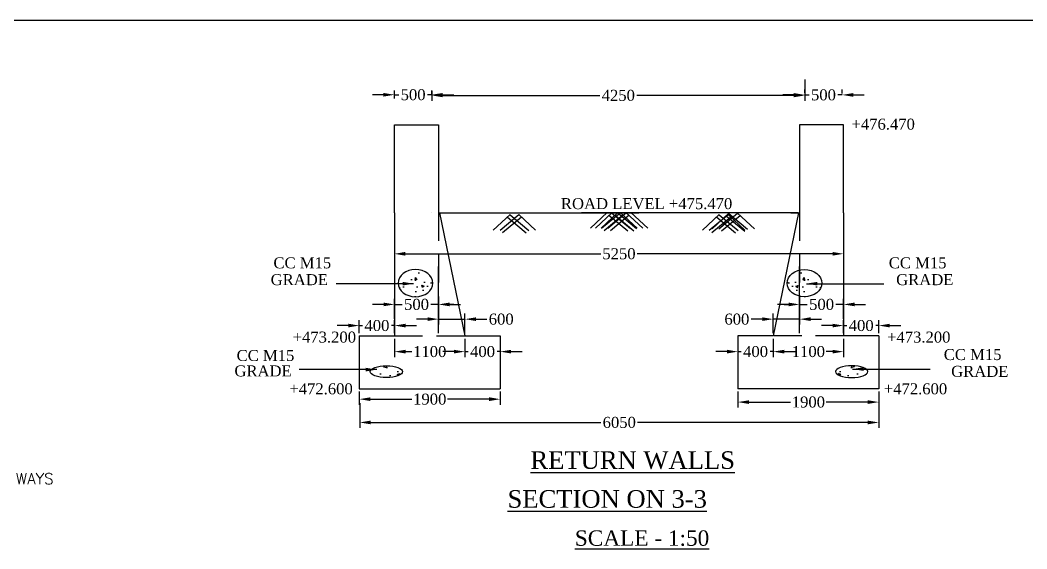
# Model space of a CAD drawing. Header units: millimetres. Extents: x -1426 to 1182, y 579 to 1915.
# Drawn here: x -973.4 to -744.6, y 1048.9 to 1169 of the extents above; entities that cross this region are included whole.
import ezdxf

# ---------------------------------------------------------------- set-up
doc = ezdxf.new("R2010")
doc.units = ezdxf.units.MM
doc.linetypes.add('HIDDEN', pattern=[9.525, 6.35, -3.175])
doc.styles.get("Standard").update_dxf_attribs({"font": 'times.ttf'})
doc.styles.add('TIMES NEW ROMAN', font='times.ttf')
doc.dimstyles.new('ISO-25', dxfattribs={"dimtxt": 2.5, "dimasz": 2.5, "dimexe": 1.25, "dimexo": 0.625, "dimtad": 0, "dimtih": 1, "dimtoh": 1, "dimlfac": 100, "dimtxsty": 'TIMES NEW ROMAN', "dimcen": 2.5, "dimadec": 0, "dimazin": 0, "dimtfac": 1, "dimtmove": 0, "dimatfit": 3, "dimfxl": 1, "dimarcsym": 0})

# ---------------------------------------------------------------- blocks, each defined once
blk = doc.blocks.new('*D21')
at = {"color": 0, "linetype": 'ByBlock', "lineweight": -2, "transparency": 16777216}
for p, q in [((-888.35, 1116.22), (-888.35, 1114.7)), ((-885.85, 1115.95), (-841.47, 1115.95)), ((-788.78, 1115.95), (-833.15, 1115.95)), ((-786.28, 1116.22), (-786.28, 1114.7))]:
    blk.add_line(p, q, dxfattribs=at)
at = {"color": 0, "linetype": 'ByBlock', "transparency": 16777216}
for points in [[(-885.85, 1116.37), (-885.85, 1115.53), (-888.35, 1115.95)], [(-788.78, 1116.37), (-788.78, 1115.53), (-786.28, 1115.95)]]:
    blk.add_solid(points, dxfattribs=at)
at = {"layer": 'Defpoints', "color": 0, "linetype": 'ByBlock', "transparency": 16777216}
for p in [(-888.35, 1116.85), (-786.28, 1116.85), (-888.35, 1115.95)]:
    blk.add_point(p, dxfattribs=at)
at = {"color": 0, "linetype": 'ByBlock', "transparency": 16777216, "insert": (-837.31, 1115.95), "char_height": 2.5, "attachment_point": 5}
blk.add_mtext('5250', dxfattribs=at)
blk = doc.blocks.new('*D22')
at = {"color": 0, "linetype": 'ByBlock', "lineweight": -2, "transparency": 16777216}
for p, q in [((-896.22, 1081.98), (-896.22, 1076.38)), ((-778.27, 1081.62), (-778.27, 1076.38)), ((-893.72, 1077.63), (-841.41, 1077.63)), ((-780.77, 1077.63), (-833.07, 1077.63))]:
    blk.add_line(p, q, dxfattribs=at)
at = {"color": 0, "linetype": 'ByBlock', "transparency": 16777216}
for points in [[(-893.72, 1078.05), (-893.72, 1077.21), (-896.22, 1077.63)], [(-780.77, 1078.05), (-780.77, 1077.21), (-778.27, 1077.63)]]:
    blk.add_solid(points, dxfattribs=at)
at = {"layer": 'Defpoints', "color": 0, "linetype": 'ByBlock', "transparency": 16777216}
for p in [(-896.22, 1082.61), (-778.27, 1082.25), (-896.22, 1077.63)]:
    blk.add_point(p, dxfattribs=at)
at = {"color": 0, "linetype": 'ByBlock', "transparency": 16777216, "insert": (-837.24, 1077.63), "char_height": 2.5, "attachment_point": 5}
blk.add_mtext('6050', dxfattribs=at)
blk = doc.blocks.new('*D23')
at = {"color": 0, "linetype": 'ByBlock', "lineweight": -2, "transparency": 16777216}
for p, q in [((-795.08, 1155.58), (-795.08, 1150.69)), ((-879.84, 1152.98), (-879.84, 1150.69)), ((-877.34, 1151.94), (-841.68, 1151.94)), ((-797.58, 1151.94), (-833.24, 1151.94))]:
    blk.add_line(p, q, dxfattribs=at)
at = {"color": 0, "linetype": 'ByBlock', "transparency": 16777216}
for points in [[(-877.34, 1152.35), (-877.34, 1151.52), (-879.84, 1151.94)], [(-797.58, 1152.35), (-797.58, 1151.52), (-795.08, 1151.94)]]:
    blk.add_solid(points, dxfattribs=at)
at = {"layer": 'Defpoints', "color": 0, "linetype": 'ByBlock', "transparency": 16777216}
for p in [(-795.08, 1156.2), (-879.84, 1153.61), (-879.84, 1151.94)]:
    blk.add_point(p, dxfattribs=at)
at = {"color": 0, "linetype": 'ByBlock', "transparency": 16777216, "insert": (-837.46, 1151.94), "char_height": 2.5, "attachment_point": 5}
blk.add_mtext('4250', dxfattribs=at)
blk = doc.blocks.new('*D24')
at = {"color": 0, "linetype": 'ByBlock', "lineweight": -2, "transparency": 16777216}
for p, q in [((-888.33, 1151.21), (-888.33, 1153.09)), ((-879.84, 1152), (-879.84, 1153.09)), ((-890.83, 1152.09), (-893.33, 1152.09)), ((-888.33, 1152.09), (-887.33, 1152.09)), ((-879.84, 1152.09), (-880.85, 1152.09)), ((-877.34, 1152.09), (-874.84, 1152.09))]:
    blk.add_line(p, q, dxfattribs=at)
at = {"color": 0, "linetype": 'ByBlock', "transparency": 16777216}
for points in [[(-890.83, 1152.5), (-890.83, 1151.67), (-888.33, 1152.09)], [(-877.34, 1152.5), (-877.34, 1151.67), (-879.84, 1152.09)]]:
    blk.add_solid(points, dxfattribs=at)
at = {"layer": 'Defpoints', "color": 0, "linetype": 'ByBlock', "transparency": 16777216}
for p in [(-888.33, 1152.09), (-888.33, 1150.96), (-879.84, 1151.75)]:
    blk.add_point(p, dxfattribs=at)
at = {"color": 0, "linetype": 'ByBlock', "transparency": 16777216, "insert": (-884.09, 1152.09), "char_height": 2.5, "attachment_point": 5}
blk.add_mtext('500', dxfattribs=at)
blk = doc.blocks.new('*D25')
at = {"color": 0, "linetype": 'ByBlock', "lineweight": -2, "transparency": 16777216}
for p, q in [((-795.08, 1152.51), (-795.08, 1153.3)), ((-786.59, 1152.34), (-786.59, 1153.3)), ((-797.58, 1152.05), (-800.08, 1152.05)), ((-795.08, 1152.05), (-794.08, 1152.05)), ((-786.59, 1152.05), (-787.6, 1152.05)), ((-784.09, 1152.05), (-781.59, 1152.05))]:
    blk.add_line(p, q, dxfattribs=at)
at = {"color": 0, "linetype": 'ByBlock', "transparency": 16777216}
for points in [[(-797.58, 1152.47), (-797.58, 1151.64), (-795.08, 1152.05)], [(-784.09, 1152.47), (-784.09, 1151.64), (-786.59, 1152.05)]]:
    blk.add_solid(points, dxfattribs=at)
at = {"layer": 'Defpoints', "color": 0, "linetype": 'ByBlock', "transparency": 16777216}
for p in [(-795.08, 1152.05), (-795.08, 1151.88), (-786.59, 1151.71)]:
    blk.add_point(p, dxfattribs=at)
at = {"color": 0, "linetype": 'ByBlock', "transparency": 16777216, "insert": (-790.84, 1152.05), "char_height": 2.5, "attachment_point": 5}
blk.add_mtext('500', dxfattribs=at)
blk = doc.blocks.new('*D55')
at = {"color": 0, "lineweight": -2, "transparency": 16777216}
for p, q in [((-888.31, 1101.18), (-888.31, 1105.7)), ((-878.31, 1101.18), (-878.31, 1105.7)), ((-890.81, 1104.45), (-893.31, 1104.45)), ((-888.31, 1104.45), (-886.55, 1104.45)), ((-878.31, 1104.45), (-880.07, 1104.45)), ((-875.81, 1104.45), (-873.31, 1104.45))]:
    blk.add_line(p, q, dxfattribs=at)
at = {"color": 0, "transparency": 16777216}
for points in [[(-890.81, 1104.87), (-890.81, 1104.03), (-888.31, 1104.45)], [(-875.81, 1104.87), (-875.81, 1104.03), (-878.31, 1104.45)]]:
    blk.add_solid(points, dxfattribs=at)
at = {"layer": 'Defpoints', "color": 0, "transparency": 16777216}
for p in [(-878.31, 1104.45), (-888.31, 1100.56), (-878.31, 1100.56)]:
    blk.add_point(p, dxfattribs=at)
at = {"color": 0, "transparency": 16777216, "insert": (-883.31, 1104.45), "char_height": 2.5, "attachment_point": 5}
blk.add_mtext('500', dxfattribs=at)
blk = doc.blocks.new('*D57')
at = {"color": 0, "lineweight": -2, "transparency": 16777216}
for p, q in [((-896.31, 1097.91), (-896.31, 1100.89)), ((-888.31, 1097.91), (-888.31, 1100.89)), ((-898.81, 1099.64), (-901.31, 1099.64)), ((-896.31, 1099.64), (-895.61, 1099.64)), ((-888.31, 1099.64), (-889.02, 1099.64)), ((-885.81, 1099.64), (-883.31, 1099.64))]:
    blk.add_line(p, q, dxfattribs=at)
at = {"color": 0, "transparency": 16777216}
for points in [[(-898.81, 1100.06), (-898.81, 1099.23), (-896.31, 1099.64)], [(-885.81, 1100.06), (-885.81, 1099.23), (-888.31, 1099.64)]]:
    blk.add_solid(points, dxfattribs=at)
at = {"layer": 'Defpoints', "color": 0, "transparency": 16777216}
for p in [(-888.31, 1099.64), (-896.31, 1097.28), (-888.31, 1097.28)]:
    blk.add_point(p, dxfattribs=at)
at = {"color": 0, "transparency": 16777216, "insert": (-892.31, 1099.64), "char_height": 2.5, "attachment_point": 5}
blk.add_mtext('400', dxfattribs=at)
blk = doc.blocks.new('*D59')
at = {"color": 0, "lineweight": -2, "transparency": 16777216}
for p, q in [((-796.27, 1101.18), (-796.27, 1105.7)), ((-786.27, 1101.18), (-786.27, 1105.7)), ((-798.77, 1104.45), (-801.27, 1104.45)), ((-796.27, 1104.45), (-794.51, 1104.45)), ((-786.27, 1104.45), (-788.03, 1104.45)), ((-783.77, 1104.45), (-781.27, 1104.45))]:
    blk.add_line(p, q, dxfattribs=at)
at = {"color": 0, "transparency": 16777216}
for points in [[(-798.77, 1104.87), (-798.77, 1104.03), (-796.27, 1104.45)], [(-783.77, 1104.87), (-783.77, 1104.03), (-786.27, 1104.45)]]:
    blk.add_solid(points, dxfattribs=at)
at = {"layer": 'Defpoints', "color": 0, "transparency": 16777216}
for p in [(-796.27, 1104.45), (-796.27, 1100.56), (-786.27, 1100.56)]:
    blk.add_point(p, dxfattribs=at)
at = {"color": 0, "transparency": 16777216, "insert": (-791.27, 1104.45), "char_height": 2.5, "attachment_point": 5}
blk.add_mtext('500', dxfattribs=at)
blk = doc.blocks.new('*D58')
at = {"color": 0, "lineweight": -2, "transparency": 16777216}
for p, q in [((-786.27, 1097.91), (-786.27, 1100.89)), ((-778.27, 1097.91), (-778.27, 1100.89)), ((-788.77, 1099.64), (-791.27, 1099.64)), ((-786.27, 1099.64), (-785.57, 1099.64)), ((-778.27, 1099.64), (-778.97, 1099.64)), ((-775.77, 1099.64), (-773.27, 1099.64))]:
    blk.add_line(p, q, dxfattribs=at)
at = {"color": 0, "transparency": 16777216}
for points in [[(-788.77, 1100.06), (-788.77, 1099.23), (-786.27, 1099.64)], [(-775.77, 1100.06), (-775.77, 1099.23), (-778.27, 1099.64)]]:
    blk.add_solid(points, dxfattribs=at)
at = {"layer": 'Defpoints', "color": 0, "transparency": 16777216}
for p in [(-786.27, 1099.64), (-786.27, 1097.28), (-778.27, 1097.28)]:
    blk.add_point(p, dxfattribs=at)
at = {"color": 0, "transparency": 16777216, "insert": (-782.27, 1099.64), "char_height": 2.5, "attachment_point": 5}
blk.add_mtext('400', dxfattribs=at)
blk = doc.blocks.new('*D137')
at = {"color": 0, "lineweight": -2, "transparency": 16777216}
for p, q in [((-888.31, 1096.66), (-888.31, 1092.47)), ((-872.31, 1096.66), (-872.31, 1092.47)), ((-885.81, 1093.72), (-884.35, 1093.72)), ((-874.81, 1093.72), (-876.28, 1093.72))]:
    blk.add_line(p, q, dxfattribs=at)
at = {"color": 0, "transparency": 16777216}
for points in [[(-885.81, 1094.14), (-885.81, 1093.31), (-888.31, 1093.72)], [(-874.81, 1094.14), (-874.81, 1093.31), (-872.31, 1093.72)]]:
    blk.add_solid(points, dxfattribs=at)
at = {"layer": 'Defpoints', "color": 0, "transparency": 16777216}
for p in [(-888.31, 1097.28), (-872.31, 1097.28), (-872.31, 1093.72)]:
    blk.add_point(p, dxfattribs=at)
at = {"color": 0, "transparency": 16777216, "insert": (-880.31, 1093.72), "char_height": 2.5, "attachment_point": 5, "style": 'TIMES NEW ROMAN'}
blk.add_mtext('1100', dxfattribs=at)
blk = doc.blocks.new('*D138')
at = {"color": 0, "lineweight": -2, "transparency": 16777216}
for p, q in [((-872.31, 1096.66), (-872.31, 1092.47)), ((-864.31, 1096.66), (-864.31, 1092.47)), ((-874.81, 1093.72), (-877.31, 1093.72)), ((-872.31, 1093.72), (-871.61, 1093.72)), ((-864.31, 1093.72), (-865.02, 1093.72)), ((-861.81, 1093.72), (-859.31, 1093.72))]:
    blk.add_line(p, q, dxfattribs=at)
at = {"color": 0, "transparency": 16777216}
for points in [[(-874.81, 1094.14), (-874.81, 1093.31), (-872.31, 1093.72)], [(-861.81, 1094.14), (-861.81, 1093.31), (-864.31, 1093.72)]]:
    blk.add_solid(points, dxfattribs=at)
at = {"layer": 'Defpoints', "color": 0, "transparency": 16777216}
for p in [(-872.31, 1097.28), (-864.31, 1097.28), (-864.31, 1093.72)]:
    blk.add_point(p, dxfattribs=at)
at = {"color": 0, "transparency": 16777216, "insert": (-868.31, 1093.72), "char_height": 2.5, "attachment_point": 5, "style": 'TIMES NEW ROMAN'}
blk.add_mtext('400', dxfattribs=at)
blk = doc.blocks.new('*D156')
at = {"color": 0, "lineweight": -2, "transparency": 16777216}
for p, q in [((-880.81, 1101.1), (-883.31, 1101.1)), ((-878.31, 1097.91), (-878.31, 1102.35)), ((-878.31, 1101.1), (-872.31, 1101.1)), ((-872.31, 1097.91), (-872.31, 1102.35)), ((-869.81, 1101.1), (-867.31, 1101.1))]:
    blk.add_line(p, q, dxfattribs=at)
at = {"color": 0, "transparency": 16777216}
for points in [[(-880.81, 1101.52), (-880.81, 1100.69), (-878.31, 1101.1)], [(-869.81, 1101.52), (-869.81, 1100.69), (-872.31, 1101.1)]]:
    blk.add_solid(points, dxfattribs=at)
at = {"layer": 'Defpoints', "color": 0, "transparency": 16777216}
for p in [(-872.31, 1101.1), (-878.31, 1097.28), (-872.31, 1097.28)]:
    blk.add_point(p, dxfattribs=at)
at = {"color": 0, "transparency": 16777216, "insert": (-864.07, 1101.1), "char_height": 2.5, "attachment_point": 5, "style": 'TIMES NEW ROMAN'}
blk.add_mtext('600', dxfattribs=at)
blk = doc.blocks.new('*D158')
at = {"color": 0, "lineweight": -2, "transparency": 16777216}
for p, q in [((-796.27, 1101.18), (-796.27, 1105.7)), ((-786.27, 1101.18), (-786.27, 1105.7)), ((-798.77, 1104.45), (-801.27, 1104.45)), ((-796.27, 1104.45), (-794.51, 1104.45)), ((-786.27, 1104.45), (-788.03, 1104.45)), ((-783.77, 1104.45), (-781.27, 1104.45))]:
    blk.add_line(p, q, dxfattribs=at)
at = {"color": 0, "transparency": 16777216}
for points in [[(-798.77, 1104.87), (-798.77, 1104.03), (-796.27, 1104.45)], [(-783.77, 1104.87), (-783.77, 1104.03), (-786.27, 1104.45)]]:
    blk.add_solid(points, dxfattribs=at)
at = {"layer": 'Defpoints', "color": 0, "transparency": 16777216}
for p in [(-796.27, 1104.45), (-796.27, 1100.56), (-786.27, 1100.56)]:
    blk.add_point(p, dxfattribs=at)
at = {"color": 0, "transparency": 16777216, "insert": (-791.27, 1104.45), "char_height": 2.5, "attachment_point": 5}
blk.add_mtext('500', dxfattribs=at)
blk = doc.blocks.new('*D159')
at = {"color": 0, "lineweight": -2, "transparency": 16777216}
for p, q in [((-786.27, 1097.91), (-786.27, 1100.89)), ((-778.27, 1097.91), (-778.27, 1100.89)), ((-788.77, 1099.64), (-791.27, 1099.64)), ((-786.27, 1099.64), (-785.57, 1099.64)), ((-778.27, 1099.64), (-778.97, 1099.64)), ((-775.77, 1099.64), (-773.27, 1099.64))]:
    blk.add_line(p, q, dxfattribs=at)
at = {"color": 0, "transparency": 16777216}
for points in [[(-788.77, 1100.06), (-788.77, 1099.23), (-786.27, 1099.64)], [(-775.77, 1100.06), (-775.77, 1099.23), (-778.27, 1099.64)]]:
    blk.add_solid(points, dxfattribs=at)
at = {"layer": 'Defpoints', "color": 0, "transparency": 16777216}
for p in [(-786.27, 1099.64), (-786.27, 1097.28), (-778.27, 1097.28)]:
    blk.add_point(p, dxfattribs=at)
at = {"color": 0, "transparency": 16777216, "insert": (-782.27, 1099.64), "char_height": 2.5, "attachment_point": 5}
blk.add_mtext('400', dxfattribs=at)
blk = doc.blocks.new('*D160')
at = {"color": 0, "lineweight": -2, "transparency": 16777216}
for p, q in [((-802.27, 1096.66), (-802.27, 1092.47)), ((-786.27, 1096.66), (-786.27, 1092.47)), ((-799.77, 1093.72), (-798.3, 1093.72)), ((-788.77, 1093.72), (-790.23, 1093.72))]:
    blk.add_line(p, q, dxfattribs=at)
at = {"color": 0, "transparency": 16777216}
for points in [[(-799.77, 1094.14), (-799.77, 1093.31), (-802.27, 1093.72)], [(-788.77, 1094.14), (-788.77, 1093.31), (-786.27, 1093.72)]]:
    blk.add_solid(points, dxfattribs=at)
at = {"layer": 'Defpoints', "color": 0, "transparency": 16777216}
for p in [(-802.27, 1097.28), (-786.27, 1097.28), (-802.27, 1093.72)]:
    blk.add_point(p, dxfattribs=at)
at = {"color": 0, "transparency": 16777216, "insert": (-794.27, 1093.72), "char_height": 2.5, "attachment_point": 5, "style": 'TIMES NEW ROMAN'}
blk.add_mtext('1100', dxfattribs=at)
blk = doc.blocks.new('*D161')
at = {"color": 0, "lineweight": -2, "transparency": 16777216}
for p, q in [((-810.27, 1096.66), (-810.27, 1092.47)), ((-802.27, 1096.66), (-802.27, 1092.47)), ((-812.77, 1093.72), (-815.27, 1093.72)), ((-810.27, 1093.72), (-809.57, 1093.72)), ((-802.27, 1093.72), (-802.97, 1093.72)), ((-799.77, 1093.72), (-797.27, 1093.72))]:
    blk.add_line(p, q, dxfattribs=at)
at = {"color": 0, "transparency": 16777216}
for points in [[(-812.77, 1094.14), (-812.77, 1093.31), (-810.27, 1093.72)], [(-799.77, 1094.14), (-799.77, 1093.31), (-802.27, 1093.72)]]:
    blk.add_solid(points, dxfattribs=at)
at = {"layer": 'Defpoints', "color": 0, "transparency": 16777216}
for p in [(-810.27, 1097.28), (-802.27, 1097.28), (-810.27, 1093.72)]:
    blk.add_point(p, dxfattribs=at)
at = {"color": 0, "transparency": 16777216, "insert": (-806.27, 1093.72), "char_height": 2.5, "attachment_point": 5, "style": 'TIMES NEW ROMAN'}
blk.add_mtext('400', dxfattribs=at)
blk = doc.blocks.new('*D157')
at = {"color": 0, "lineweight": -2, "transparency": 16777216}
for p, q in [((-804.77, 1101.1), (-807.27, 1101.1)), ((-802.27, 1097.91), (-802.27, 1102.35)), ((-796.27, 1101.1), (-802.27, 1101.1)), ((-796.27, 1097.91), (-796.27, 1102.35)), ((-793.77, 1101.1), (-791.27, 1101.1))]:
    blk.add_line(p, q, dxfattribs=at)
at = {"color": 0, "transparency": 16777216}
for points in [[(-804.77, 1101.52), (-804.77, 1100.69), (-802.27, 1101.1)], [(-793.77, 1101.52), (-793.77, 1100.69), (-796.27, 1101.1)]]:
    blk.add_solid(points, dxfattribs=at)
at = {"layer": 'Defpoints', "color": 0, "transparency": 16777216}
for p in [(-802.27, 1101.1), (-802.27, 1097.28), (-796.27, 1097.28)]:
    blk.add_point(p, dxfattribs=at)
at = {"color": 0, "transparency": 16777216, "insert": (-810.52, 1101.1), "char_height": 2.5, "attachment_point": 5, "style": 'TIMES NEW ROMAN'}
blk.add_mtext('600', dxfattribs=at)
blk = doc.blocks.new('*D162')
at = {"color": 0, "lineweight": -2, "transparency": 16777216}
for p, q in [((-896.31, 1084.66), (-896.31, 1081.67)), ((-864.31, 1084.66), (-864.31, 1081.67)), ((-893.81, 1082.92), (-884.35, 1082.92)), ((-866.81, 1082.92), (-876.28, 1082.92))]:
    blk.add_line(p, q, dxfattribs=at)
at = {"color": 0, "transparency": 16777216}
for points in [[(-893.81, 1083.34), (-893.81, 1082.5), (-896.31, 1082.92)], [(-866.81, 1083.34), (-866.81, 1082.5), (-864.31, 1082.92)]]:
    blk.add_solid(points, dxfattribs=at)
at = {"layer": 'Defpoints', "color": 0, "transparency": 16777216}
for p in [(-896.31, 1085.28), (-864.31, 1085.28), (-864.31, 1082.92)]:
    blk.add_point(p, dxfattribs=at)
at = {"color": 0, "transparency": 16777216, "insert": (-880.31, 1082.92), "char_height": 2.5, "attachment_point": 5, "style": 'TIMES NEW ROMAN'}
blk.add_mtext('1900', dxfattribs=at)
blk = doc.blocks.new('*D163')
at = {"color": 0, "lineweight": -2, "transparency": 16777216}
for p, q in [((-810.27, 1084.66), (-810.27, 1081.01)), ((-778.27, 1084.66), (-778.27, 1081.01)), ((-807.77, 1082.26), (-798.3, 1082.26)), ((-780.77, 1082.26), (-790.23, 1082.26))]:
    blk.add_line(p, q, dxfattribs=at)
at = {"color": 0, "transparency": 16777216}
for points in [[(-807.77, 1082.67), (-807.77, 1081.84), (-810.27, 1082.26)], [(-780.77, 1082.67), (-780.77, 1081.84), (-778.27, 1082.26)]]:
    blk.add_solid(points, dxfattribs=at)
at = {"layer": 'Defpoints', "color": 0, "transparency": 16777216}
for p in [(-810.27, 1085.28), (-778.27, 1085.28), (-810.27, 1082.26)]:
    blk.add_point(p, dxfattribs=at)
at = {"color": 0, "transparency": 16777216, "insert": (-794.27, 1082.26), "char_height": 2.5, "attachment_point": 5, "style": 'TIMES NEW ROMAN'}
blk.add_mtext('1900', dxfattribs=at)

msp = doc.modelspace()

# ---------------------------------------------------------------- hatches: boundary and pattern name
h = msp.add_hatch()
h.set_pattern_fill('AR-CONC', color=256, scale=0.03, style=0)
h.set_pattern_definition([(130, (174.32, 1304.146), (-5.46554, -0.478173), [0.5715, -6.2865]), (185, (174.32, 1304.146), (1.057285, 5.7317), [0.4572, -5.0292]), (79.549, (173.8647, 1304.106), (-4.408275, 5.2535), [0.4857, -5.3427]), (133.8158, (174.32, 1305.67), (-8.13237, -1.26127), [0.85725, -9.42975]), (83.3644, (173.6424, 1305.565), (-7.122127, 7.422767), [0.72855, -8.01405]), (188.816, (174.32, 1305.67), (-7.12214, 7.422754), [0.6858, -7.5438]), (159, (173.558, 1305.289), (-4.548446, -3.067966), [0.5715, -6.2865]), (214, (173.558, 1305.289), (-1.85406, 5.52564), [0.4572, -5.0292]), (108.5486, (173.179, 1305.033), (-6.402495, 2.457686), [0.4857, -5.3427]), (142.5, (174.3201, 1304.1458), (-0.092658, 2.536651), [0, -4.96824, 0, -5.1054, 0, -5.04825]), (172.5, (174.32, 1304.1458), (-2.00459, 3.005417), [0, -2.91084, 0, -4.85394, 0, -1.92405]), (212.5, (176.0194, 1304.1458), (-4.067718, -0.1718623), [0, -1.905, 0, -5.9436, 0, -7.8867]), (222.5, (176.7814, 1304.1458), (-4.443875, 0.762795), [0, -2.4765, 0, -3.94716, 0, -5.6007])])
edge = h.paths.add_edge_path()
edge.add_ellipse((-883.54985, 1109.29127), major_axis=(3.94376, 0), ratio=0.784812663, start_angle=0, end_angle=360, ccw=False)
h = msp.add_hatch()
h.set_pattern_fill('AR-CONC', color=256, scale=0.03, style=0)
h.set_pattern_definition([(50, (-1853.0343, 1304.146), (5.46554, -0.478173), [0.5715, -6.2865]), (355, (-1853.0343, 1304.146), (-1.057285, 5.7317), [0.4572, -5.0292]), (100.451, (-1852.579, 1304.106), (4.408275, 5.2535), [0.4857, -5.3427]), (46.1842, (-1853.034, 1305.67), (8.13237, -1.26127), [0.85725, -9.42975]), (96.6356, (-1852.357, 1305.565), (7.122127, 7.422767), [0.72855, -8.01405]), (351.184, (-1853.034, 1305.67), (7.12214, 7.422754), [0.6858, -7.5438]), (21, (-1852.2723, 1305.289), (4.548446, -3.067966), [0.5715, -6.2865]), (326, (-1852.2723, 1305.289), (1.85406, 5.52564), [0.4572, -5.0292]), (71.4514, (-1851.8933, 1305.033), (6.402495, 2.457686), [0.4857, -5.3427]), (37.5, (-1853.0343, 1304.1458), (0.092658, 2.536651), [0, -4.96824, 0, -5.1054, 0, -5.04825]), (7.5, (-1853.0343, 1304.1458), (2.00459, 3.005417), [0, -2.91084, 0, -4.85394, 0, -1.92405]), (327.5, (-1854.7336, 1304.1458), (4.067718, -0.1718623), [0, -1.905, 0, -5.9436, 0, -7.8867]), (317.5, (-1855.4956, 1304.1458), (4.443875, 0.762795), [0, -2.4765, 0, -3.94716, 0, -5.6007])])
edge = h.paths.add_edge_path()
edge.add_ellipse((-795.16435, 1109.29127), major_axis=(-3.94376, 0), ratio=0.784812663, start_angle=0, end_angle=360)
h = msp.add_hatch()
h.set_pattern_fill('AR-CONC', color=256, scale=0.03, style=0)
h.set_pattern_definition([(50, (-1947.98, 1320.909), (5.46554, -0.478173), [0.5715, -6.2865]), (355, (-1947.98, 1320.909), (-1.057285, 5.7317), [0.4572, -5.0292]), (100.451, (-1947.5246, 1320.869), (4.408275, 5.2535), [0.4857, -5.3427]), (46.1842, (-1947.98, 1322.433), (8.13237, -1.26127), [0.85725, -9.42975]), (96.6356, (-1947.302, 1322.328), (7.122127, 7.422767), [0.72855, -8.01405]), (351.184, (-1947.98, 1322.433), (7.12214, 7.422754), [0.6858, -7.5438]), (21, (-1947.218, 1322.052), (4.548446, -3.067966), [0.5715, -6.2865]), (326, (-1947.218, 1322.052), (1.85406, 5.52564), [0.4572, -5.0292]), (71.4514, (-1946.839, 1321.7964), (6.402495, 2.457686), [0.4857, -5.3427]), (37.5, (-1947.98, 1320.909), (0.092658, 2.536651), [0, -4.96824, 0, -5.1054, 0, -5.04825]), (7.5, (-1947.98, 1320.909), (2.00459, 3.005417), [0, -2.91084, 0, -4.85394, 0, -1.92405]), (327.5, (-1949.6793, 1320.909), (4.067718, -0.1718623), [0, -1.905, 0, -5.9436, 0, -7.8867]), (317.5, (-1950.4413, 1320.909), (4.443875, 0.762795), [0, -2.4765, 0, -3.94716, 0, -5.6007])])
edge = h.paths.add_edge_path()
edge.add_ellipse((-890.15646, 1089.17597), major_axis=(-3.68465, 0), ratio=0.36, start_angle=0, end_angle=360)
h = msp.add_hatch()
h.set_pattern_fill('AR-CONC', color=256, scale=0.03, style=0)
h.set_pattern_definition([(130, (273.399, 1320.909), (-5.46554, -0.478173), [0.5715, -6.2865]), (185, (273.399, 1320.909), (1.057285, 5.7317), [0.4572, -5.0292]), (79.549, (272.9433, 1320.869), (-4.408275, 5.2535), [0.4857, -5.3427]), (133.8158, (273.399, 1322.433), (-8.13237, -1.26127), [0.85725, -9.42975]), (83.3644, (272.721, 1322.328), (-7.122127, 7.422767), [0.72855, -8.01405]), (188.816, (273.399, 1322.433), (-7.12214, 7.422754), [0.6858, -7.5438]), (159, (272.637, 1322.052), (-4.548446, -3.067966), [0.5715, -6.2865]), (214, (272.637, 1322.052), (-1.85406, 5.52564), [0.4572, -5.0292]), (108.5486, (272.258, 1321.7964), (-6.402495, 2.457686), [0.4857, -5.3427]), (142.5, (273.3988, 1320.909), (-0.092658, 2.536651), [0, -4.96824, 0, -5.1054, 0, -5.04825]), (172.5, (273.3988, 1320.909), (-2.00459, 3.005417), [0, -2.91084, 0, -4.85394, 0, -1.92405]), (212.5, (275.098, 1320.909), (-4.067718, -0.1718623), [0, -1.905, 0, -5.9436, 0, -7.8867]), (222.5, (275.86, 1320.909), (-4.443875, 0.762795), [0, -2.4765, 0, -3.94716, 0, -5.6007])])
edge = h.paths.add_edge_path()
edge.add_ellipse((-784.4248, 1089.17597), major_axis=(3.68465, 0), ratio=0.36, start_angle=0, end_angle=360, ccw=False)

# ---------------------------------------------------------------- linework, layer by layer
for p, q in [((-1425.53329, 1169.04721), (-535.53329, 1169.04721)), ((-888.31406, 1125.28405), (-888.31406, 1145.28405)), ((-888.31406, 1145.28405), (-878.31406, 1145.28405)), ((-878.31406, 1145.28405), (-878.31406, 1125.28405)), ((-786.26719, 1145.28405), (-796.26719, 1145.28405)), ((-796.26719, 1145.28405), (-796.26719, 1125.28405)), ((-786.26719, 1125.28405), (-786.26719, 1145.28405)), ((-888.31406, 1125.28405), (-888.31406, 1097.28405)), ((-879.81406, 1125.28405), (-879.81406, 1125.28405)), ((-878.31406, 1125.28405), (-832.83171, 1125.28405)), ((-878.06406, 1125.28405), (-872.31406, 1097.28405)), ((-865.87444, 1121.34293), (-862.05709, 1124.85219)), ((-862.05709, 1124.85219), (-865.87444, 1121.34293)), ((-860.06237, 1124.80341), (-864.33833, 1121.25977)), ((-859.47154, 1124.29761), (-863.7475, 1120.75398)), ((-862.66035, 1124.29761), (-858.3844, 1120.75398)), ((-862.06952, 1124.80341), (-857.79356, 1121.25977)), ((-860.0748, 1124.85219), (-856.25745, 1121.34293)), ((-796.51719, 1125.28405), (-845.79641, 1125.28405)), ((-839.98279, 1125.30602), (-843.80014, 1121.79677)), ((-842.67169, 1121.79677), (-838.85434, 1125.30602)), ((-796.51719, 1125.28405), (-841.74955, 1125.28405)), ((-837.57121, 1125.30602), (-841.38856, 1121.79677)), ((-836.99762, 1125.25724), (-841.27358, 1121.7136)), ((-836.40678, 1124.75145), (-840.68274, 1121.20781)), ((-835.57649, 1125.25724), (-839.85245, 1121.7136)), ((-839.5956, 1124.75145), (-835.31964, 1121.20781)), ((-834.98565, 1124.75145), (-839.26161, 1121.20781)), ((-839.00476, 1125.25724), (-834.7288, 1121.7136)), ((-838.17447, 1124.75145), (-833.89851, 1121.20781)), ((-837.58363, 1125.25724), (-833.30768, 1121.7136)), ((-837.01005, 1125.30602), (-833.1927, 1121.79677)), ((-831.90957, 1121.79677), (-835.72692, 1125.30602)), ((-834.59847, 1125.30602), (-830.78112, 1121.79677)), ((-814.50645, 1124.85219), (-818.3238, 1121.34293)), ((-812.51174, 1124.80341), (-816.7877, 1121.25977)), ((-811.9209, 1124.29761), (-816.19686, 1120.75398)), ((-816.166, 1121.6477), (-812.34865, 1125.15695)), ((-812.34865, 1125.15695), (-816.166, 1121.6477)), ((-815.10972, 1124.29761), (-810.83376, 1120.75398)), ((-810.35393, 1125.10817), (-814.62989, 1121.56453)), ((-814.51888, 1124.80341), (-810.24292, 1121.25977)), ((-809.7631, 1124.60238), (-814.03906, 1121.05874)), ((-812.95191, 1124.60238), (-808.67596, 1121.05874)), ((-812.52417, 1124.85219), (-808.70682, 1121.34293)), ((-808.70682, 1121.34293), (-812.52417, 1124.85219)), ((-812.36108, 1125.10817), (-808.08512, 1121.56453)), ((-810.36636, 1125.15695), (-806.54901, 1121.6477)), ((-796.51719, 1125.28405), (-802.26719, 1097.28405)), ((-798.26719, 1125.28405), (-796.51719, 1125.28405)), ((-796.51719, 1125.28405), (-796.51719, 1125.28405)), ((-786.26719, 1125.28405), (-786.26719, 1097.28405)), ((-878.31406, 1105.07341), (-878.31406, 1113.05765)), ((-796.26719, 1105.07341), (-796.26719, 1113.05765)), ((-874.81406, 1104.44841), (-877.31406, 1104.44841)), ((-799.76719, 1104.44841), (-797.26719, 1104.44841)), ((-896.31406, 1097.28405), (-896.31406, 1085.28405)), ((-896.31406, 1097.28405), (-888.31406, 1097.28405)), ((-872.31406, 1097.28405), (-864.31406, 1097.28405)), ((-864.31406, 1097.28405), (-864.31406, 1085.28405)), ((-810.26719, 1097.28405), (-810.26719, 1085.28405)), ((-802.26719, 1097.28405), (-810.26719, 1097.28405)), ((-778.26719, 1097.28405), (-786.26719, 1097.28405)), ((-778.26719, 1097.28405), (-778.26719, 1085.28405)), ((-896.31406, 1085.28405), (-864.31406, 1085.28405)), ((-778.26719, 1085.28405), (-810.26719, 1085.28405))]:
    msp.add_line(p, q)
at = {"linetype": 'HIDDEN'}
for p, q in [((-878.31406, 1125.28405), (-878.31406, 1097.28405)), ((-796.26719, 1125.28405), (-796.26719, 1097.28405)), ((-796.26719, 1125.28405), (-796.26719, 1097.28405)), ((-796.26719, 1125.28405), (-796.26719, 1097.28405)), ((-888.31406, 1097.28405), (-864.31406, 1097.28405)), ((-786.26719, 1097.28405), (-810.26719, 1097.28405))]:
    msp.add_line(p, q, dxfattribs=at)
at = {"extrusion": (0, 0, -1)}
for centre, major_axis, ratio in [((-883.54985, 1109.29127), (3.94376, 0), 0.784812663), ((-784.4248, 1089.17597), (3.68465, 0), 0.36), ((-784.4248, 1089.17597), (3.68465, 0), 0.36)]:
    msp.add_ellipse(centre, major_axis=major_axis, ratio=ratio, dxfattribs=at)
for centre, major_axis, ratio in [((-795.16435, 1109.29127), (-3.94376, 0), 0.784812663), ((-890.15646, 1089.17597), (-3.68465, 0), 0.36)]:
    msp.add_ellipse(centre, major_axis=major_axis, ratio=ratio)

# ---------------------------------------------------------------- texts
for s, height, p in [('+476.470', 2.5, (-784.4689, 1144.1635)), ('ROAD LEVEL +475.470', 2.5, (-850.501, 1126.10271)), ('+473.200', 2.5, (-911.46319, 1095.77783)), ('+473.200', 2.5, (-776.38752, 1095.77783)), ('+472.600', 2.5, (-912.20385, 1084.0235)), ('+472.600', 2.5, (-777.12818, 1084.0235)), ('%%URETURN WALLS', 4, (-857.43294, 1067.07732)), ('%%USECTION ON 3-3', 4, (-862.63125, 1058.25423)), ('%%USCALE - 1:50', 3.5, (-847.33733, 1049.60582))]:
    msp.add_text(s, height=height).set_placement(p)
at = {"char_height": 2.5}
for s, insert, attachment_point in [('CC M15', (-915.8258, 1115.14515), 1), ('CC M15', (-762.8884, 1115.14515), 3), (' GRADE', (-917.39958, 1111.32593), 1), (' GRADE', (-761.31462, 1111.32593), 3), ('CC M15', (-924.19045, 1094.0946), 1), ('CC M15', (-750.39081, 1094.31223), 3), (' GRADE', (-925.63503, 1090.59428), 1), (' GRADE', (-748.81703, 1090.49301), 3), ('{\\Fsimplex.shx|c0;10mm TOR 200 C/C BOTH WAYS}', (-1021.91265, 1066.09801), 1)]:
    msp.add_mtext(s, dxfattribs=dict(at, insert=insert, attachment_point=attachment_point))

# ---------------------------------------------------------------- dimensions: what is measured, and where the dimension line sits
at = {"linetype": 'ByBlock'}
for base, p1, p2, text, override, picture, middle in [((-879.83978, 1151.93587), (-795.08043, 1156.2044), (-879.83978, 1153.60865), '4250', {"dimtxsty": 'Standard'}, '*D23', (-837.4601, 1151.93587)), ((-888.33189, 1152.08609), (-879.83978, 1151.74689), (-888.33189, 1150.96202), '500', {"dimexe": 1, "dimexo": 0.25, "dimtxsty": 'Standard'}, '*D24', (-884.08584, 1152.08609)), ((-795.08043, 1152.05344), (-786.59407, 1151.71424), (-795.08043, 1151.88384), '500', {"dimtxsty": 'Standard'}, '*D25', (-790.83725, 1152.05344)), ((-888.34613, 1115.95119), (-786.27518, 1116.84983), (-888.34613, 1116.84983), '5250', {"dimtxsty": 'Standard'}, '*D21', (-837.31065, 1115.95119)), ((-896.21503, 1077.62963), (-778.26719, 1082.24632), (-896.21503, 1082.60931), '6050', {"dimtxsty": 'Standard'}, '*D22', (-837.24111, 1077.62963))]:
    dim = msp.add_linear_dim(base=base, p1=p1, p2=p2, text=text, dimstyle='ISO-25', override=override, dxfattribs=at)
    dim.commit()
    dim.dimension.update_dxf_attribs({"geometry": picture, "text_midpoint": middle})
for base, p1, p2, text, override, picture, middle in [((-878.31406, 1104.44841), (-888.31406, 1100.55744), (-878.31406, 1100.55744), '500', {"dimtxsty": 'Standard'}, '*D55', (-883.31406, 1104.44841)), ((-888.31406, 1099.64364), (-896.31406, 1097.28405), (-888.31406, 1097.28405), '400', {"dimtxsty": 'Standard'}, '*D57', (-892.31406, 1099.64364)), ((-864.31406, 1093.72453), (-872.31406, 1097.28405), (-864.31406, 1097.28405), '400', {"dimtmove": 1}, '*D138', (-868.31406, 1093.72453))]:
    dim = msp.add_linear_dim(base=base, p1=p1, p2=p2, text=text, dimstyle='ISO-25', override=override)
    dim.commit()
    dim.dimension.update_dxf_attribs({"geometry": picture, "text_midpoint": middle})
for base, p1, p2, text, override, picture, middle in [((-796.26719, 1104.44841), (-786.26719, 1100.55744), (-796.26719, 1100.55744), '500', {"dimtxsty": 'Standard'}, '*D59', (-791.26719, 1104.44841)), ((-796.26719, 1104.44841), (-786.26719, 1100.55744), (-796.26719, 1100.55744), '500', {"dimtxsty": 'Standard'}, '*D158', (-791.26719, 1104.44841)), ((-786.26719, 1099.64364), (-778.26719, 1097.28405), (-786.26719, 1097.28405), '400', {"dimtxsty": 'Standard'}, '*D58', (-782.26719, 1099.64364)), ((-786.26719, 1099.64364), (-778.26719, 1097.28405), (-786.26719, 1097.28405), '400', {"dimtxsty": 'Standard'}, '*D159', (-782.26719, 1099.64364)), ((-810.26719, 1093.72453), (-802.26719, 1097.28405), (-810.26719, 1097.28405), '400', {"dimtmove": 1}, '*D161', (-806.26719, 1093.72453))]:
    dim = msp.add_linear_dim(base=base, p1=p1, p2=p2, angle=180, text=text, dimstyle='ISO-25', override=override)
    dim.commit()
    dim.dimension.update_dxf_attribs({"geometry": picture, "text_midpoint": middle})
for base, p1, p2, text, picture, middle in [((-872.31406, 1101.10317), (-878.31406, 1097.28405), (-872.31406, 1097.28405), '600', '*D156', (-864.06559, 1101.10317)), ((-872.31406, 1093.72453), (-888.31406, 1097.28405), (-872.31406, 1097.28405), '1100', '*D137', (-880.31406, 1093.72453)), ((-864.31406, 1082.92004), (-896.31406, 1085.28405), (-864.31406, 1085.28405), '1900', '*D162', (-880.31406, 1082.92004)), ((-810.26719, 1082.25803), (-778.26719, 1085.28405), (-810.26719, 1085.28405), '1900', '*D163', (-794.26719, 1082.25803))]:
    dim = msp.add_linear_dim(base=base, p1=p1, p2=p2, text=text, dimstyle='ISO-25')
    dim.commit()
    dim.dimension.update_dxf_attribs({"geometry": picture, "text_midpoint": middle})
for base, p1, text, picture, middle in [((-802.26719, 1101.10317), (-796.26719, 1097.28405), '600', '*D157', (-810.51566, 1101.10317)), ((-802.26719, 1093.72453), (-786.26719, 1097.28405), '1100', '*D160', (-794.26719, 1093.72453))]:
    dim = msp.add_linear_dim(base=base, p1=p1, p2=(-802.26719, 1097.28405), angle=180, text=text, dimstyle='ISO-25')
    dim.commit()
    dim.dimension.update_dxf_attribs({"geometry": picture, "text_midpoint": middle})

# ---------------------------------------------------------------- leaders
for points in [[(-883.98419, 1109.16326), (-901.60286, 1109.16326)], [(-794.73001, 1109.16326), (-777.11134, 1109.16326)], [(-892.34884, 1089.63613), (-909.96751, 1089.63613)], [(-784.22187, 1089.75794), (-766.6032, 1089.75794)]]:
    msp.add_leader(points, dimstyle='ISO-25', override={"dimgap": 0.625, "dimtad": 0, "dimtxsty": 'Standard'})

doc.saveas('drawing.dxf')
